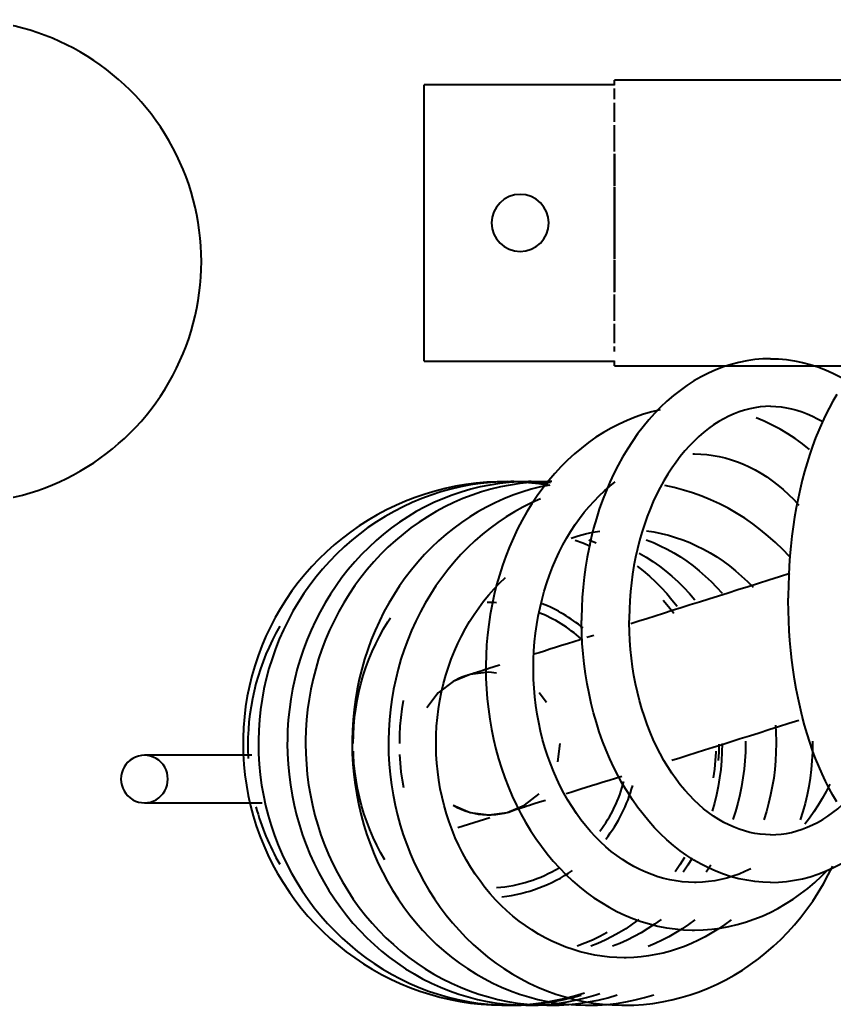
# Model space of a CAD drawing. Header units: inches. Extents: x 247 to 1312, y -3936 to 1080.
# Drawn here: x 511.486 to 514.855, y -3468.665 to -3464.589 of the extents above; entities that cross this region are included whole.
import ezdxf

# ---------------------------------------------------------------- set-up
doc = ezdxf.new("R2010")
doc.units = ezdxf.units.IN
doc.header["$MEASUREMENT"] = 0
doc.layers.add('A-GENM', color=13, linetype='Continuous', lineweight=40)
doc.layers.add('P-SANR-FIXT', color=6, linetype='Continuous', lineweight=40)

# ---------------------------------------------------------------- blocks, each defined once
blk = doc.blocks.new('Faucet - Grohe K7 - Semi Pro - Faucet - Grohe K7 - Semi Pro-830454-UNIT 8')
at = {"layer": 'A-GENM', "color": 250}
for p, q in [((-6.2992, 0.5709), (-7.0866, 0.5709)), ((-7.0866, -0.5709), (-7.0866, 0.5709)), ((-1.7011, 0.5906), (-6.2992, 0.5906)), ((-6.2992, 0.5704), (-6.2992, 0.5906)), ((-6.2992, 0.5114), (-6.2992, 0.5555)), ((-6.2992, 0.4176), (-6.2992, 0.4968)), ((-6.2992, 0.2953), (-6.2992, 0.405)), ((-6.2992, 0.1528), (-6.2992, 0.286)), ((-6.2992, 0.2854), (-6.2992, 0.1531)), ((-6.2992, -0.1479), (-6.2992, 0.1479)), ((-6.2992, 0.1478), (-6.2992, -0.1478)), ((-6.2992, -0.286), (-6.2992, -0.1528)), ((-6.2992, -0.1531), (-6.2992, -0.2854)), ((-6.2992, -0.405), (-6.2992, -0.2953)), ((-6.2992, -0.4968), (-6.2992, -0.4176)), ((-6.2992, -0.5319), (-6.2992, -0.5114)), ((-6.2992, -0.5906), (-6.2992, -0.5704)), ((-7.0866, -0.5709), (-6.2992, -0.5709)), ((-6.2992, -0.5906), (-5.2818, -0.5906)), ((-5.9752, -0.9553), (-5.9683, -0.9553)), ((-6.5579, -1.0697), (-6.5689, -1.0696)), ((-6.4057, -1.3105), (-6.3758, -1.3221)), ((-6.385, -1.7055), (-6.4133, -1.7144)), ((-6.5801, -1.9835), (-6.6107, -1.9435)), ((-6.5343, -2.2287), (-6.5243, -2.1523)), ((-5.7575, -2.1426), (-5.7575, -2.1523)), ((-5.4804, -2.1426), (-5.4803, -2.1523)), ((-7.7987, -2.2011), (-8.2437, -2.2011)), ((-8.2437, -2.398), (-7.756, -2.398)), ((-6.8144, -2.4599), (-6.947, -2.5018)), ((-5.9012, -2.6554), (-5.9202, -2.6843))]:
    blk.add_line(p, q, dxfattribs=at)
at = {"layer": 'A-GENM', "color": 250, "flags": 128}
for points in [[(-5.3793, -0.7097), (-5.3958, -0.7369), (-5.4116, -0.7653), (-5.4267, -0.7947), (-5.4411, -0.8251), (-5.4549, -0.8565), (-5.468, -0.8889), (-5.4804, -0.9223), (-5.4921, -0.9564), (-5.5032, -0.9915), (-5.5135, -1.0273), (-5.5231, -1.0638), (-5.532, -1.101), (-5.5402, -1.1389), (-5.5476, -1.1773), (-5.5543, -1.2163), (-5.5602, -1.2558), (-5.5654, -1.2956), (-5.5699, -1.3359), (-5.5736, -1.3764), (-5.5765, -1.4172), (-5.5786, -1.4582), (-5.58, -1.4993), (-5.5806, -1.5405), (-5.5806, -1.5517)], [(-5.6535, -0.5613), (-5.6865, -0.5622), (-5.7194, -0.5651), (-5.7521, -0.5698), (-5.7847, -0.5764), (-5.8169, -0.5848), (-5.8487, -0.5951), (-5.8801, -0.6071), (-5.9109, -0.6208), (-5.9412, -0.6363), (-5.9709, -0.6533), (-5.9999, -0.672), (-6.0282, -0.6922), (-6.0558, -0.7138), (-6.0826, -0.737), (-6.1086, -0.7615), (-6.1337, -0.7873), (-6.158, -0.8145), (-6.1815, -0.8429), (-6.204, -0.8725), (-6.2255, -0.9032), (-6.2461, -0.935), (-6.2658, -0.9678), (-6.2844, -1.0017), (-6.3021, -1.0364), (-6.3187, -1.0721), (-6.3342, -1.1085), (-6.3488, -1.1458), (-6.3622, -1.1838), (-6.3745, -1.2224), (-6.3857, -1.2616), (-6.3959, -1.3014), (-6.4048, -1.3417), (-6.4127, -1.3824), (-6.4194, -1.4235), (-6.425, -1.465), (-6.4294, -1.5066), (-6.4326, -1.5485), (-6.4347, -1.5905), (-6.4356, -1.6326), (-6.4356, -1.644)], [(-5.6535, -0.5613), (-5.6205, -0.5622), (-5.5875, -0.5651), (-5.5548, -0.5698), (-5.5223, -0.5764), (-5.4901, -0.5848), (-5.4582, -0.5951), (-5.4269, -0.6071), (-5.396, -0.6208), (-5.3657, -0.6363), (-5.336, -0.6533)], [(-6.1102, -0.773), (-6.1451, -0.7812), (-6.1797, -0.7912), (-6.2139, -0.8029), (-6.2475, -0.8163), (-6.2807, -0.8314), (-6.3132, -0.8481), (-6.3451, -0.8664), (-6.3763, -0.8863), (-6.4068, -0.9077), (-6.4364, -0.9306), (-6.4653, -0.9549), (-6.4932, -0.9806), (-6.5203, -1.0076), (-6.5464, -1.0359), (-6.5715, -1.0654), (-6.5956, -1.0961), (-6.6187, -1.1279), (-6.6407, -1.1608), (-6.6616, -1.1947), (-6.6814, -1.2296), (-6.7, -1.2654), (-6.7175, -1.302), (-6.7338, -1.3394), (-6.7489, -1.3776), (-6.7628, -1.4165), (-6.7755, -1.456), (-6.7869, -1.496), (-6.797, -1.5366), (-6.8058, -1.5776), (-6.8134, -1.619), (-6.8197, -1.6607), (-6.8246, -1.7027), (-6.8283, -1.7449), (-6.8306, -1.7872), (-6.8316, -1.8296), (-6.8317, -1.8411)], [(-5.6535, -0.7581), (-5.6751, -0.7587), (-5.6968, -0.7606), (-5.7185, -0.7638), (-5.7401, -0.7681), (-5.7617, -0.7738), (-5.7833, -0.7807), (-5.8048, -0.789), (-5.8262, -0.7985), (-5.8474, -0.8093), (-5.8685, -0.8215), (-5.8895, -0.8349), (-5.9102, -0.8497), (-5.9306, -0.8658), (-5.9507, -0.8831), (-5.9705, -0.9017), (-5.9898, -0.9216), (-6.0087, -0.9428), (-6.0271, -0.9651), (-6.045, -0.9886), (-6.0623, -1.0133), (-6.079, -1.039), (-6.0951, -1.0658), (-6.1104, -1.0937), (-6.1251, -1.1225), (-6.1389, -1.1523), (-6.152, -1.1829), (-6.1642, -1.2143), (-6.1756, -1.2465), (-6.1861, -1.2794), (-6.1957, -1.313), (-6.2044, -1.3471), (-6.2121, -1.3818), (-6.2189, -1.4169), (-6.2247, -1.4525), (-6.2295, -1.4884), (-6.2333, -1.5245), (-6.2361, -1.5609), (-6.2379, -1.5975), (-6.2387, -1.6341), (-6.2388, -1.644)], [(-5.6535, -0.7581), (-5.6318, -0.7587), (-5.6101, -0.7606), (-5.5885, -0.7638), (-5.5668, -0.7681), (-5.5452, -0.7738), (-5.5236, -0.7807), (-5.5022, -0.789), (-5.4808, -0.7985), (-5.4595, -0.8093), (-5.4384, -0.8215)], [(-5.4923, -0.937), (-5.5218, -0.9137), (-5.552, -0.8919), (-5.583, -0.8716), (-5.6147, -0.8529), (-5.6471, -0.8357), (-5.6801, -0.8202), (-5.7136, -0.8063)], [(-5.9683, -0.9553), (-5.9428, -0.9559), (-5.9173, -0.9579), (-5.8918, -0.9612), (-5.8665, -0.9658), (-5.8412, -0.9717), (-5.8161, -0.9789), (-5.7911, -0.9875), (-5.7663, -0.9973), (-5.7418, -1.0085), (-5.7175, -1.021), (-5.6935, -1.0348), (-5.6699, -1.0498), (-5.6466, -1.0662), (-5.6238, -1.0838), (-5.6015, -1.1026), (-5.5796, -1.1227), (-5.5583, -1.144), (-5.5376, -1.1664)], [(-6.5691, -1.0854), (-6.6119, -1.0788), (-6.6549, -1.0741), (-6.6981, -1.071), (-6.7414, -1.0697), (-6.7847, -1.0701), (-6.828, -1.0722), (-6.8711, -1.0761), (-6.9141, -1.0816), (-6.9567, -1.0889), (-6.9991, -1.0979), (-7.0411, -1.1086), (-7.0826, -1.1209), (-7.1235, -1.1349), (-7.1639, -1.1506), (-7.2037, -1.1678), (-7.2427, -1.1866), (-7.2809, -1.207), (-7.3183, -1.2288), (-7.3548, -1.2522), (-7.3903, -1.2769), (-7.4248, -1.3031), (-7.4582, -1.3307), (-7.4905, -1.3595), (-7.5216, -1.3896), (-7.5515, -1.421), (-7.5801, -1.4535), (-7.6074, -1.4871), (-7.6333, -1.5218), (-7.6578, -1.5575), (-7.6808, -1.5942), (-7.7024, -1.6317), (-7.7225, -1.6701), (-7.741, -1.7092), (-7.7579, -1.7491), (-7.7732, -1.7896), (-7.7869, -1.8307), (-7.799, -1.8723), (-7.8093, -1.9143), (-7.818, -1.9568), (-7.825, -1.9995), (-7.8302, -2.0425), (-7.8337, -2.0856), (-7.8355, -2.1289), (-7.8358, -2.1523)], [(-6.5691, -1.0854), (-6.6119, -1.0788), (-6.6549, -1.0741), (-6.6981, -1.071), (-6.7414, -1.0697), (-6.7847, -1.0701), (-6.828, -1.0722), (-6.8711, -1.0761), (-6.9141, -1.0816), (-6.9567, -1.0889), (-6.9991, -1.0979), (-7.0411, -1.1086), (-7.0826, -1.1209), (-7.1235, -1.1349), (-7.1639, -1.1506), (-7.2037, -1.1678), (-7.2427, -1.1866), (-7.2809, -1.207), (-7.3183, -1.2288), (-7.3548, -1.2522), (-7.3903, -1.2769), (-7.4248, -1.3031), (-7.4582, -1.3307), (-7.4905, -1.3595), (-7.5216, -1.3896), (-7.5515, -1.421), (-7.5801, -1.4535), (-7.6074, -1.4871), (-7.6333, -1.5218), (-7.6578, -1.5575), (-7.6808, -1.5942), (-7.7024, -1.6317), (-7.7225, -1.6701), (-7.741, -1.7092), (-7.7579, -1.7491), (-7.7732, -1.7896), (-7.7869, -1.8307), (-7.799, -1.8723), (-7.8093, -1.9143), (-7.818, -1.9568), (-7.825, -1.9995), (-7.8302, -2.0425), (-7.8337, -2.0856), (-7.8355, -2.1289), (-7.8358, -2.1523)], [(-6.5691, -1.0854), (-6.6119, -1.0788), (-6.6549, -1.0741), (-6.6981, -1.071), (-6.7414, -1.0697), (-6.7847, -1.0701), (-6.828, -1.0722), (-6.8711, -1.0761), (-6.9141, -1.0816), (-6.9567, -1.0889), (-6.9991, -1.0979), (-7.0411, -1.1086), (-7.0826, -1.1209), (-7.1235, -1.1349), (-7.1639, -1.1506), (-7.2037, -1.1678), (-7.2427, -1.1866), (-7.2809, -1.207), (-7.3183, -1.2288), (-7.3548, -1.2522), (-7.3903, -1.2769), (-7.4248, -1.3031), (-7.4582, -1.3307), (-7.4905, -1.3595), (-7.5216, -1.3896), (-7.5515, -1.421), (-7.5801, -1.4535), (-7.6074, -1.4871), (-7.6333, -1.5218), (-7.6578, -1.5575), (-7.6808, -1.5942), (-7.7024, -1.6317), (-7.7225, -1.6701), (-7.741, -1.7092), (-7.7579, -1.7491), (-7.7732, -1.7896), (-7.7869, -1.8307), (-7.799, -1.8723), (-7.8093, -1.9143), (-7.818, -1.9568), (-7.825, -1.9995), (-7.8302, -2.0425), (-7.8337, -2.0856), (-7.8355, -2.1289), (-7.8358, -2.1523)], [(-6.5691, -1.0854), (-6.6119, -1.0788), (-6.6549, -1.0741), (-6.6981, -1.071), (-6.7414, -1.0697), (-6.7847, -1.0701), (-6.828, -1.0722), (-6.8711, -1.0761), (-6.9141, -1.0816), (-6.9567, -1.0889), (-6.9991, -1.0979), (-7.0411, -1.1086), (-7.0826, -1.1209), (-7.1235, -1.1349), (-7.1639, -1.1506), (-7.2037, -1.1678), (-7.2427, -1.1866), (-7.2809, -1.207), (-7.3183, -1.2288), (-7.3548, -1.2522), (-7.3903, -1.2769), (-7.4248, -1.3031), (-7.4582, -1.3307), (-7.4905, -1.3595), (-7.5216, -1.3896), (-7.5515, -1.421), (-7.5801, -1.4535), (-7.6074, -1.4871), (-7.6333, -1.5218), (-7.6578, -1.5575), (-7.6808, -1.5942), (-7.7024, -1.6317), (-7.7225, -1.6701), (-7.741, -1.7092), (-7.7579, -1.7491), (-7.7732, -1.7896), (-7.7869, -1.8307), (-7.799, -1.8723), (-7.8093, -1.9143), (-7.818, -1.9568), (-7.825, -1.9995), (-7.8302, -2.0425), (-7.8337, -2.0856), (-7.8355, -2.1289), (-7.8358, -2.1523)], [(-6.5691, -1.0854), (-6.6119, -1.0788), (-6.6549, -1.0741), (-6.6981, -1.071), (-6.7414, -1.0697), (-6.7847, -1.0701), (-6.828, -1.0722), (-6.8711, -1.0761), (-6.9141, -1.0816), (-6.9567, -1.0889), (-6.9991, -1.0979), (-7.0411, -1.1086), (-7.0826, -1.1209), (-7.1235, -1.1349), (-7.1639, -1.1506), (-7.2037, -1.1678), (-7.2427, -1.1866), (-7.2809, -1.207), (-7.3183, -1.2288), (-7.3548, -1.2522), (-7.3903, -1.2769), (-7.4248, -1.3031), (-7.4582, -1.3307), (-7.4905, -1.3595), (-7.5216, -1.3896), (-7.5515, -1.421), (-7.5801, -1.4535), (-7.6074, -1.4871), (-7.6333, -1.5218), (-7.6578, -1.5575), (-7.6808, -1.5942), (-7.7024, -1.6317), (-7.7225, -1.6701), (-7.741, -1.7092), (-7.7579, -1.7491), (-7.7732, -1.7896), (-7.7869, -1.8307), (-7.799, -1.8723), (-7.8093, -1.9143), (-7.818, -1.9568), (-7.825, -1.9995), (-7.8302, -2.0425), (-7.8337, -2.0856), (-7.8355, -2.1289), (-7.8358, -2.1523)], [(-6.5691, -1.0854), (-6.6119, -1.0788), (-6.6549, -1.0741), (-6.6981, -1.071), (-6.7414, -1.0697), (-6.7847, -1.0701), (-6.828, -1.0722), (-6.8711, -1.0761), (-6.9141, -1.0816), (-6.9567, -1.0889), (-6.9991, -1.0979), (-7.0411, -1.1086), (-7.0826, -1.1209), (-7.1235, -1.1349), (-7.1639, -1.1506), (-7.2037, -1.1678), (-7.2427, -1.1866), (-7.2809, -1.207), (-7.3183, -1.2288), (-7.3548, -1.2522), (-7.3903, -1.2769), (-7.4248, -1.3031), (-7.4582, -1.3307), (-7.4905, -1.3595), (-7.5216, -1.3896), (-7.5515, -1.421), (-7.5801, -1.4535), (-7.6074, -1.4871), (-7.6333, -1.5218), (-7.6578, -1.5575), (-7.6808, -1.5942), (-7.7024, -1.6317), (-7.7225, -1.6701), (-7.741, -1.7092), (-7.7579, -1.7491), (-7.7732, -1.7896), (-7.7869, -1.8307), (-7.799, -1.8723), (-7.8093, -1.9143), (-7.818, -1.9568), (-7.825, -1.9995), (-7.8302, -2.0425), (-7.8337, -2.0856), (-7.8355, -2.1289), (-7.8358, -2.1523)], [(-6.7276, -1.0696), (-6.7695, -1.0705), (-6.8114, -1.0731), (-6.8531, -1.0774), (-6.8946, -1.0835), (-6.9358, -1.0913), (-6.9767, -1.1009), (-7.0172, -1.1121), (-7.0573, -1.1249), (-7.0967, -1.1395), (-7.1356, -1.1556), (-7.1738, -1.1734), (-7.2113, -1.1927), (-7.248, -1.2136), (-7.2839, -1.2359), (-7.3189, -1.2598), (-7.3529, -1.285), (-7.3858, -1.3116), (-7.4178, -1.3396), (-7.4486, -1.3689), (-7.4782, -1.3994), (-7.5067, -1.4311), (-7.5338, -1.4639), (-7.5597, -1.4979), (-7.5843, -1.5328), (-7.6075, -1.5688), (-7.6292, -1.6057), (-7.6496, -1.6434), (-7.6684, -1.6819), (-7.6858, -1.7212), (-7.7016, -1.7612), (-7.7159, -1.8017), (-7.7286, -1.8429), (-7.7397, -1.8845), (-7.7492, -1.9265), (-7.757, -1.9689), (-7.7633, -2.0116), (-7.7678, -2.0545), (-7.7708, -2.0975), (-7.7721, -2.1406), (-7.7721, -2.1523)], [(-6.655, -1.0696), (-6.6953, -1.0705), (-6.7355, -1.0731), (-6.7755, -1.0775), (-6.8154, -1.0837), (-6.855, -1.0916), (-6.8942, -1.1012), (-6.933, -1.1125), (-6.9714, -1.1255), (-7.0093, -1.1401), (-7.0465, -1.1564), (-7.0831, -1.1743), (-7.119, -1.1937), (-7.1541, -1.2147), (-7.1883, -1.2372), (-7.2217, -1.2612), (-7.2542, -1.2865), (-7.2856, -1.3133), (-7.3161, -1.3413), (-7.3454, -1.3707), (-7.3736, -1.4012), (-7.4007, -1.433), (-7.4266, -1.4658), (-7.4512, -1.4998), (-7.4745, -1.5348), (-7.4965, -1.5707), (-7.5172, -1.6075), (-7.5365, -1.6452), (-7.5544, -1.6837), (-7.5708, -1.7228), (-7.5858, -1.7627), (-7.5993, -1.8031), (-7.6114, -1.8441), (-7.6219, -1.8856), (-7.6309, -1.9275), (-7.6383, -1.9697), (-7.6442, -2.0122), (-7.6485, -2.0549), (-7.6513, -2.0977), (-7.6525, -2.1407), (-7.6526, -2.1523)], [(-6.5689, -1.0696), (-6.6095, -1.0705), (-6.6501, -1.0731), (-6.6905, -1.0775), (-6.7307, -1.0836), (-6.7707, -1.0915), (-6.8103, -1.1011), (-6.8495, -1.1124), (-6.8883, -1.1253), (-6.9265, -1.14), (-6.9641, -1.1562), (-7.001, -1.1741), (-7.0373, -1.1935), (-7.0727, -1.2145), (-7.1074, -1.2369), (-7.1411, -1.2608), (-7.1739, -1.2862), (-7.2057, -1.3129), (-7.2365, -1.3409), (-7.2662, -1.3702), (-7.2947, -1.4008), (-7.3221, -1.4325), (-7.3483, -1.4654), (-7.3732, -1.4993), (-7.3968, -1.5343), (-7.419, -1.5703), (-7.44, -1.6071), (-7.4595, -1.6448), (-7.4776, -1.6833), (-7.4942, -1.7225), (-7.5094, -1.7623), (-7.5231, -1.8028), (-7.5353, -1.8438), (-7.5459, -1.8853), (-7.5551, -1.9272), (-7.5626, -1.9695), (-7.5686, -2.012), (-7.573, -2.0548), (-7.5758, -2.0977), (-7.577, -2.1407), (-7.5771, -2.1523)], [(-6.5666, -1.0837), (-6.6054, -1.0917), (-6.6439, -1.1013), (-6.682, -1.1127), (-6.7195, -1.1257), (-6.7566, -1.1405), (-6.7931, -1.1568), (-6.8289, -1.1748), (-6.864, -1.1943), (-6.8983, -1.2153), (-6.9318, -1.2379), (-6.9645, -1.2619), (-6.9962, -1.2873), (-7.027, -1.3141), (-7.0567, -1.3422), (-7.0853, -1.3715), (-7.1129, -1.4021), (-7.1393, -1.4339), (-7.1645, -1.4668), (-7.1885, -1.5007), (-7.2113, -1.5357), (-7.2328, -1.5716), (-7.2529, -1.6084), (-7.2717, -1.6461), (-7.2891, -1.6845), (-7.3051, -1.7236), (-7.3197, -1.7634), (-7.3329, -1.8038), (-7.3446, -1.8447), (-7.3549, -1.8861), (-7.3636, -1.9279), (-7.3709, -1.97), (-7.3766, -2.0125), (-7.3808, -2.0551), (-7.3835, -2.0979), (-7.3847, -2.1407), (-7.3848, -2.1523)], [(-6.574, -1.0816), (-6.5908, -1.0789), (-6.6325, -1.0741), (-6.6743, -1.071), (-6.7162, -1.0697), (-6.7276, -1.0696)], [(-6.5637, -1.0741), (-6.6039, -1.071), (-6.6441, -1.0697), (-6.655, -1.0696)], [(-6.6348, -1.8411), (-6.6342, -1.8048), (-6.6325, -1.7686), (-6.6297, -1.7325), (-6.6258, -1.6965), (-6.6208, -1.6609), (-6.6146, -1.6255), (-6.6074, -1.5906), (-6.5991, -1.556), (-6.5897, -1.522), (-6.5793, -1.4885), (-6.5679, -1.4557), (-6.5555, -1.4235), (-6.5422, -1.3921), (-6.5279, -1.3614), (-6.5127, -1.3316), (-6.4967, -1.3026), (-6.4798, -1.2746), (-6.4621, -1.2475), (-6.4436, -1.2215), (-6.4244, -1.1965), (-6.4045, -1.1727), (-6.384, -1.1499), (-6.3628, -1.1283), (-6.3411, -1.1079), (-6.3189, -1.0888), (-6.2962, -1.0708)], [(-5.5754, -1.3797), (-5.6037, -1.35), (-5.6332, -1.3215), (-5.6637, -1.2944), (-5.6951, -1.2686), (-5.7275, -1.2442), (-5.7608, -1.2213), (-5.7949, -1.1998), (-5.8298, -1.1799), (-5.8654, -1.1615), (-5.9017, -1.1447), (-5.9387, -1.1295), (-5.9761, -1.116), (-6.014, -1.1042), (-6.0524, -1.0941), (-6.0911, -1.0857)], [(-6.6061, -1.1405), (-6.6426, -1.1568), (-6.6784, -1.1748), (-6.7135, -1.1943), (-6.7478, -1.2153), (-6.7814, -1.2379), (-6.814, -1.2619), (-6.8457, -1.2873), (-6.8765, -1.3141), (-6.9062, -1.3422), (-6.9349, -1.3715), (-6.9624, -1.4021), (-6.9888, -1.4339), (-7.0141, -1.4668), (-7.0381, -1.5007), (-7.0608, -1.5357), (-7.0823, -1.5716), (-7.1024, -1.6084), (-7.1212, -1.6461), (-7.1386, -1.6845), (-7.1547, -1.7236), (-7.1693, -1.7634), (-7.1824, -1.8038), (-7.1941, -1.8447), (-7.2044, -1.8861), (-7.2131, -1.9279), (-7.2204, -1.97), (-7.2261, -2.0125), (-7.2304, -2.0551), (-7.2331, -2.0979), (-7.2342, -2.1407), (-7.2343, -2.1523)], [(-6.479, -1.3027), (-6.4493, -1.2934), (-6.4194, -1.2855), (-6.3892, -1.279), (-6.3604, -1.2741)], [(-6.1671, -1.2726), (-6.1367, -1.2774), (-6.1065, -1.2836), (-6.0765, -1.2911), (-6.0468, -1.3), (-6.0173, -1.3102), (-5.9883, -1.3218), (-5.9596, -1.3346), (-5.9313, -1.3488), (-5.9036, -1.3642), (-5.8763, -1.3809), (-5.8497, -1.3989), (-5.8237, -1.418), (-5.7983, -1.4383), (-5.7736, -1.4598), (-5.7497, -1.4825), (-5.7265, -1.5062)], [(-6.462, -1.311), (-6.4302, -1.3228), (-6.3988, -1.3358)], [(-6.1678, -1.3102), (-6.1387, -1.3218), (-6.1101, -1.3346), (-6.0818, -1.3488), (-6.0541, -1.3642), (-6.0268, -1.3809), (-6.0002, -1.3989), (-5.9741, -1.418), (-5.9488, -1.4383), (-5.9241, -1.4598), (-5.9002, -1.4825), (-5.877, -1.5062), (-5.8547, -1.531)], [(-6.197, -1.365), (-6.1686, -1.3818), (-6.1408, -1.3998), (-6.1137, -1.4191), (-6.0873, -1.4395), (-6.0616, -1.461), (-6.0367, -1.4837), (-6.0126, -1.5075), (-5.9895, -1.5323), (-5.9672, -1.5581)], [(-6.2063, -1.4187), (-6.1802, -1.4391), (-6.1549, -1.4607), (-6.1303, -1.4833), (-6.1065, -1.5071), (-6.0836, -1.5319), (-6.0616, -1.5577), (-6.0405, -1.5845)], [(-7.0374, -2.1523), (-7.0368, -2.1164), (-7.0349, -2.0806), (-7.0317, -2.045), (-7.0272, -2.0095), (-7.0215, -1.9742), (-7.0146, -1.9393), (-7.0064, -1.9047), (-6.9969, -1.8705), (-6.9863, -1.8368), (-6.9745, -1.8037), (-6.9616, -1.7711), (-6.9475, -1.7392), (-6.9323, -1.708), (-6.916, -1.6775), (-6.8986, -1.6478), (-6.8803, -1.6189), (-6.8609, -1.5909), (-6.8406, -1.5639), (-6.8194, -1.5378), (-6.7974, -1.5128), (-6.7744, -1.4888), (-6.7507, -1.4658)], [(-5.5739, -1.4495), (-5.6175, -1.4633), (-5.6613, -1.4771), (-5.7044, -1.4907), (-5.7469, -1.5041), (-5.7886, -1.5173), (-5.8296, -1.5302), (-5.8699, -1.5429), (-5.9095, -1.5554), (-5.9483, -1.5677), (-5.9864, -1.5797), (-6.0238, -1.5915), (-6.0604, -1.6031), (-6.0962, -1.6144), (-6.1313, -1.6255), (-6.1657, -1.6363), (-6.1993, -1.6469), (-6.2322, -1.6573)], [(-6.0976, -1.5596), (-6.0754, -1.5864), (-6.0543, -1.6141)], [(-5.3793, -2.3936), (-5.3958, -2.3664), (-5.4116, -2.3381), (-5.4267, -2.3087), (-5.4411, -2.2782), (-5.4549, -2.2468), (-5.468, -2.2144), (-5.4804, -2.1811), (-5.4921, -2.1469), (-5.5032, -2.1119), (-5.5135, -2.0761), (-5.5231, -2.0395), (-5.532, -2.0023), (-5.5402, -1.9644), (-5.5476, -1.926), (-5.5543, -1.887), (-5.5602, -1.8476), (-5.5654, -1.8077), (-5.5699, -1.7674), (-5.5736, -1.7269), (-5.5765, -1.6861), (-5.5786, -1.6451), (-5.58, -1.604), (-5.5806, -1.5628), (-5.5806, -1.5517)], [(-7.3802, -2.1523), (-7.3795, -2.1166), (-7.3776, -2.0809), (-7.3743, -2.0454), (-7.3697, -2.01), (-7.3638, -1.9749), (-7.3566, -1.94), (-7.3481, -1.9056), (-7.3383, -1.8715), (-7.3274, -1.8379), (-7.3151, -1.8048), (-7.3017, -1.7723), (-7.2871, -1.7405), (-7.2714, -1.7093), (-7.2545, -1.6788), (-7.2365, -1.6491), (-7.2254, -1.6322)], [(-5.6535, -2.7266), (-5.6865, -2.7257), (-5.7194, -2.7228), (-5.7521, -2.7181), (-5.7847, -2.7115), (-5.8169, -2.7031), (-5.8487, -2.6928), (-5.8801, -2.6808), (-5.9109, -2.6671), (-5.9412, -2.6516), (-5.9709, -2.6346), (-5.9999, -2.6159), (-6.0282, -2.5957), (-6.0558, -2.5741), (-6.0826, -2.5509), (-6.1086, -2.5264), (-6.1337, -2.5006), (-6.158, -2.4734), (-6.1815, -2.445), (-6.204, -2.4155), (-6.2255, -2.3847), (-6.2461, -2.3529), (-6.2658, -2.3201), (-6.2844, -2.2863), (-6.3021, -2.2515), (-6.3187, -2.2158), (-6.3342, -2.1794), (-6.3488, -2.1421), (-6.3622, -2.1041), (-6.3745, -2.0655), (-6.3857, -2.0263), (-6.3959, -1.9865), (-6.4048, -1.9462), (-6.4127, -1.9055), (-6.4194, -1.8644), (-6.425, -1.823), (-6.4294, -1.7813), (-6.4326, -1.7394), (-6.4347, -1.6974), (-6.4356, -1.6553), (-6.4356, -1.644)], [(-5.6535, -2.5298), (-5.6751, -2.5292), (-5.6968, -2.5273), (-5.7185, -2.5242), (-5.7401, -2.5198), (-5.7617, -2.5141), (-5.7833, -2.5072), (-5.8048, -2.4989), (-5.8262, -2.4894), (-5.8474, -2.4786), (-5.8685, -2.4664), (-5.8895, -2.453), (-5.9102, -2.4382), (-5.9306, -2.4222), (-5.9507, -2.4048), (-5.9705, -2.3862), (-5.9898, -2.3663), (-6.0087, -2.3451), (-6.0271, -2.3228), (-6.045, -2.2993), (-6.0623, -2.2746), (-6.079, -2.2489), (-6.0951, -2.2221), (-6.1104, -2.1942), (-6.1251, -2.1654), (-6.1389, -2.1357), (-6.152, -2.105), (-6.1642, -2.0736), (-6.1756, -2.0414), (-6.1861, -2.0085), (-6.1957, -1.9749), (-6.2044, -1.9408), (-6.2121, -1.9061), (-6.2189, -1.871), (-6.2247, -1.8354), (-6.2295, -1.7995), (-6.2333, -1.7634), (-6.2361, -1.727), (-6.2379, -1.6905), (-6.2387, -1.6538), (-6.2388, -1.644)], [(-6.4408, -1.7231), (-6.4675, -1.7316), (-6.4935, -1.7397), (-6.5186, -1.7477), (-6.543, -1.7554), (-6.5667, -1.7628), (-6.5895, -1.77), (-6.6115, -1.777), (-6.6328, -1.7837)], [(-6.7743, -1.8284), (-6.7884, -1.8328), (-6.8018, -1.837), (-6.8143, -1.841), (-6.8261, -1.8447), (-6.8371, -1.8482), (-6.8473, -1.8514), (-6.8567, -1.8544), (-6.8654, -1.8571), (-6.8732, -1.8596), (-6.8803, -1.8618), (-6.8866, -1.8638), (-6.8921, -1.8656), (-6.8968, -1.867), (-6.9007, -1.8683), (-6.9039, -1.8693), (-6.9062, -1.87), (-6.9077, -1.8705), (-6.9085, -1.8707), (-6.9085, -1.8707)], [(-6.7876, -1.8612), (-6.8195, -1.857), (-6.896, -1.8671), (-6.9672, -1.8966), (-7.0283, -1.9435), (-7.0752, -2.0047)], [(-6.8317, -1.8411), (-6.831, -1.8835), (-6.829, -1.9259), (-6.8257, -1.9681), (-6.8211, -2.0102), (-6.8152, -2.052), (-6.808, -2.0934), (-6.7995, -2.1346), (-6.7897, -2.1753), (-6.7787, -2.2155), (-6.7664, -2.2551), (-6.7528, -2.2941), (-6.738, -2.3325), (-6.722, -2.3702), (-6.7049, -2.407), (-6.6865, -2.4431), (-6.667, -2.4782), (-6.6464, -2.5124), (-6.6247, -2.5455), (-6.6019, -2.5776), (-6.5781, -2.6086), (-6.5532, -2.6385), (-6.5274, -2.6671), (-6.5006, -2.6945), (-6.4729, -2.7205), (-6.4443, -2.7452), (-6.4149, -2.7685), (-6.3846, -2.7903), (-6.3536, -2.8106), (-6.3219, -2.8293), (-6.2895, -2.8465), (-6.2565, -2.862), (-6.223, -2.8759), (-6.189, -2.888), (-6.1545, -2.8985), (-6.1197, -2.9071), (-6.0845, -2.914), (-6.0491, -2.9191), (-6.0136, -2.9223), (-5.9779, -2.9237), (-5.9683, -2.9238)], [(-5.9683, -2.7269), (-5.9938, -2.7263), (-6.0193, -2.7243), (-6.0448, -2.721), (-6.0702, -2.7164), (-6.0954, -2.7105), (-6.1206, -2.7033), (-6.1456, -2.6947), (-6.1703, -2.6848), (-6.1949, -2.6737), (-6.2192, -2.6612), (-6.2431, -2.6474), (-6.2668, -2.6324), (-6.29, -2.616), (-6.3128, -2.5984), (-6.3352, -2.5796), (-6.357, -2.5595), (-6.3783, -2.5382), (-6.399, -2.5158), (-6.4191, -2.4922), (-6.4385, -2.4675), (-6.4571, -2.4418), (-6.4751, -2.415), (-6.4922, -2.3873), (-6.5085, -2.3585), (-6.5239, -2.3289), (-6.5384, -2.2985), (-6.552, -2.2673), (-6.5647, -2.2353), (-6.5764, -2.2026), (-6.587, -2.1693), (-6.5967, -2.1354), (-6.6052, -2.101), (-6.6128, -2.0661), (-6.6192, -2.0309), (-6.6245, -1.9953), (-6.6288, -1.9595), (-6.6319, -1.9234), (-6.6339, -1.8872), (-6.6348, -1.8509), (-6.6348, -1.8411)], [(-7.1879, -2.1523), (-7.1873, -2.1164), (-7.1854, -2.0806), (-7.1822, -2.045), (-7.1777, -2.0095), (-7.172, -1.9742)], [(-5.5368, -2.0571), (-5.579, -2.0704), (-5.6206, -2.0835), (-5.6615, -2.0964), (-5.7016, -2.1091), (-5.741, -2.1215), (-5.7796, -2.1337), (-5.8175, -2.1457), (-5.8547, -2.1574), (-5.8911, -2.1689), (-5.9268, -2.1802), (-5.9617, -2.1912), (-5.9959, -2.202), (-6.0293, -2.2125), (-6.062, -2.2228)], [(-5.6337, -2.0772), (-5.6319, -2.1068), (-5.6309, -2.1426), (-5.6308, -2.1523)], [(-7.8358, -2.1523), (-7.8349, -2.1956), (-7.8323, -2.2388), (-7.828, -2.2819), (-7.822, -2.3248), (-7.8142, -2.3674), (-7.8048, -2.4096), (-7.7936, -2.4515), (-7.7808, -2.4929), (-7.7664, -2.5337), (-7.7503, -2.5739), (-7.7327, -2.6134), (-7.7134, -2.6522), (-7.6927, -2.6902), (-7.6704, -2.7274), (-7.6467, -2.7636), (-7.6215, -2.7988), (-7.595, -2.8331), (-7.5671, -2.8662), (-7.5379, -2.8982), (-7.5074, -2.9289), (-7.4758, -2.9585), (-7.4429, -2.9867), (-7.409, -3.0137), (-7.374, -3.0392), (-7.3381, -3.0633), (-7.3012, -3.086), (-7.2634, -3.1072), (-7.2248, -3.1268), (-7.1855, -3.1449), (-7.1454, -3.1614), (-7.1048, -3.1763), (-7.0635, -3.1895), (-7.0218, -3.2011), (-6.9796, -3.211), (-6.9371, -3.2192), (-6.8943, -3.2257), (-6.8513, -3.2305), (-6.8081, -3.2336), (-6.7648, -3.2349), (-6.7215, -3.2345), (-6.6782, -3.2324), (-6.6351, -3.2285), (-6.5922, -3.2229), (-6.5495, -3.2156), (-6.5071, -3.2066), (-6.4652, -3.196), (-6.4237, -3.1836)], [(-7.8358, -2.1523), (-7.8349, -2.1956), (-7.8323, -2.2388), (-7.828, -2.2819), (-7.822, -2.3248), (-7.8142, -2.3674), (-7.8048, -2.4096), (-7.7936, -2.4515), (-7.7808, -2.4929), (-7.7664, -2.5337), (-7.7503, -2.5739), (-7.7327, -2.6134), (-7.7134, -2.6522), (-7.6927, -2.6902), (-7.6704, -2.7274), (-7.6467, -2.7636), (-7.6421, -2.7701)], [(-7.8358, -2.1523), (-7.8349, -2.1956), (-7.8323, -2.2388), (-7.828, -2.2819), (-7.822, -2.3248), (-7.8142, -2.3674), (-7.8048, -2.4096), (-7.7936, -2.4515), (-7.7808, -2.4929), (-7.7664, -2.5337), (-7.7503, -2.5739), (-7.7327, -2.6134), (-7.7134, -2.6522), (-7.6927, -2.6902), (-7.6704, -2.7274), (-7.6467, -2.7636), (-7.6421, -2.7701)], [(-7.8358, -2.1523), (-7.8349, -2.1956), (-7.8323, -2.2388), (-7.828, -2.2819), (-7.822, -2.3248), (-7.8142, -2.3674), (-7.8048, -2.4096), (-7.7936, -2.4515), (-7.7808, -2.4929), (-7.7664, -2.5337), (-7.7503, -2.5739), (-7.7327, -2.6134), (-7.7134, -2.6522), (-7.6927, -2.6902), (-7.6704, -2.7274), (-7.6467, -2.7636), (-7.6421, -2.7701)], [(-7.8358, -2.1523), (-7.8349, -2.1956), (-7.8323, -2.2388), (-7.828, -2.2819), (-7.822, -2.3248), (-7.8142, -2.3674), (-7.8048, -2.4096), (-7.7936, -2.4515), (-7.7808, -2.4929), (-7.7664, -2.5337), (-7.7503, -2.5739), (-7.7327, -2.6134), (-7.7134, -2.6522), (-7.6927, -2.6902), (-7.6704, -2.7274), (-7.6467, -2.7636), (-7.6421, -2.7701)], [(-7.8358, -2.1523), (-7.8349, -2.1956), (-7.8323, -2.2388), (-7.828, -2.2819), (-7.822, -2.3248), (-7.8142, -2.3674), (-7.8048, -2.4096), (-7.7936, -2.4515), (-7.7808, -2.4929), (-7.7664, -2.5337), (-7.7503, -2.5739), (-7.7327, -2.6134), (-7.7134, -2.6522), (-7.6927, -2.6902), (-7.6704, -2.7274), (-7.6467, -2.7636), (-7.6421, -2.7701)], [(-7.7721, -2.1523), (-7.7713, -2.1954), (-7.7688, -2.2385), (-7.7647, -2.2814), (-7.7589, -2.3242), (-7.7514, -2.3666), (-7.7424, -2.4088), (-7.7317, -2.4505), (-7.7194, -2.4918), (-7.7056, -2.5325), (-7.6902, -2.5726), (-7.6732, -2.6121), (-7.6548, -2.6508), (-7.6349, -2.6888), (-7.6135, -2.7259), (-7.5907, -2.7621), (-7.5665, -2.7974), (-7.541, -2.8316), (-7.5141, -2.8647), (-7.486, -2.8967), (-7.4567, -2.9276), (-7.4262, -2.9572), (-7.3946, -2.9855), (-7.3619, -3.0125), (-7.3281, -3.0381), (-7.2934, -3.0623), (-7.2578, -3.0851), (-7.2213, -3.1064), (-7.184, -3.1261), (-7.146, -3.1443), (-7.1073, -3.1609), (-7.068, -3.1759), (-7.0281, -3.1892), (-6.9877, -3.2008), (-6.9469, -3.2108), (-6.9058, -3.2191), (-6.8643, -3.2256), (-6.8226, -3.2305), (-6.7808, -3.2335), (-6.7389, -3.2349), (-6.7276, -3.235)], [(-7.6526, -2.1523), (-7.6518, -2.1952), (-7.6495, -2.2381), (-7.6455, -2.2809), (-7.6401, -2.3234), (-7.633, -2.3657), (-7.6244, -2.4077), (-7.6143, -2.4493), (-7.6027, -2.4904), (-7.5896, -2.531), (-7.575, -2.571), (-7.5589, -2.6104), (-7.5414, -2.6491), (-7.5225, -2.687), (-7.5022, -2.724), (-7.4806, -2.7602), (-7.4576, -2.7954), (-7.4333, -2.8297), (-7.4078, -2.8628), (-7.3811, -2.8949), (-7.3532, -2.9258), (-7.3241, -2.9555), (-7.2939, -2.9839), (-7.2628, -3.011), (-7.2306, -3.0367), (-7.1974, -3.061), (-7.1634, -3.0839), (-7.1285, -3.1053), (-7.0928, -3.1252), (-7.0564, -3.1435), (-7.0194, -3.1602), (-6.9817, -3.1753), (-6.9435, -3.1887), (-6.9047, -3.2005), (-6.8656, -3.2106), (-6.8261, -3.2189), (-6.7863, -3.2255), (-6.7463, -3.2304), (-6.7061, -3.2335), (-6.6659, -3.2349), (-6.655, -3.235)], [(-7.5771, -2.1523), (-7.5763, -2.1953), (-7.5739, -2.2382), (-7.5699, -2.281), (-7.5644, -2.3236), (-7.5572, -2.3659), (-7.5486, -2.408), (-7.5383, -2.4496), (-7.5266, -2.4907), (-7.5133, -2.5313), (-7.4985, -2.5714), (-7.4822, -2.6108), (-7.4645, -2.6495), (-7.4454, -2.6874), (-7.4248, -2.7245), (-7.4029, -2.7606), (-7.3797, -2.7959), (-7.3551, -2.8301), (-7.3293, -2.8633), (-7.3022, -2.8953), (-7.274, -2.9262), (-7.2446, -2.9559), (-7.2141, -2.9842), (-7.1826, -3.0113), (-7.1501, -3.037), (-7.1166, -3.0613), (-7.0822, -3.0842), (-7.0469, -3.1056), (-7.0109, -3.1254), (-6.9741, -3.1437), (-6.9367, -3.1604), (-6.8986, -3.1754), (-6.86, -3.1888), (-6.8209, -3.2006), (-6.7814, -3.2106), (-6.7415, -3.219), (-6.7014, -3.2256), (-6.661, -3.2304), (-6.6205, -3.2335), (-6.5798, -3.2349), (-6.5689, -3.235)], [(-7.3848, -2.1523), (-7.384, -2.1951), (-7.3817, -2.2379), (-7.3779, -2.2806), (-7.3726, -2.3231), (-7.3657, -2.3653), (-7.3574, -2.4072), (-7.3475, -2.4487), (-7.3362, -2.4898), (-7.3234, -2.5303), (-7.3092, -2.5703), (-7.2936, -2.6096), (-7.2765, -2.6482), (-7.2581, -2.6861), (-7.2383, -2.7231), (-7.2172, -2.7593), (-7.1948, -2.7945), (-7.1711, -2.8287), (-7.1462, -2.8619), (-7.1201, -2.894), (-7.0929, -2.9249), (-7.0645, -2.9546), (-7.0351, -2.983), (-7.0046, -3.0102), (-6.9731, -3.036), (-6.9407, -3.0603), (-6.9075, -3.0833), (-6.8733, -3.1048), (-6.8384, -3.1247), (-6.8028, -3.1431), (-6.7665, -3.1599), (-6.7296, -3.175), (-6.6922, -3.1885), (-6.6542, -3.2003), (-6.6158, -3.2104), (-6.5771, -3.2188), (-6.5381, -3.2255), (-6.4989, -3.2304), (-6.4595, -3.2335), (-6.42, -3.2349), (-6.4094, -3.235)], [(-7.2343, -2.1523), (-7.2335, -2.1951), (-7.2312, -2.2379), (-7.2274, -2.2806), (-7.2221, -2.3231), (-7.2152, -2.3653), (-7.2069, -2.4072), (-7.1971, -2.4487), (-7.1857, -2.4898), (-7.173, -2.5303), (-7.1587, -2.5703), (-7.1431, -2.6096), (-7.126, -2.6482), (-7.1076, -2.6861), (-7.0878, -2.7231), (-7.0667, -2.7593), (-7.0443, -2.7945), (-7.0207, -2.8287), (-6.9958, -2.8619), (-6.9697, -2.894), (-6.9424, -2.9249), (-6.914, -2.9546), (-6.8846, -2.983), (-6.8541, -3.0102), (-6.8227, -3.036), (-6.7903, -3.0603), (-6.757, -3.0833), (-6.7229, -3.1048), (-6.688, -3.1247), (-6.6523, -3.1431), (-6.616, -3.1599), (-6.5791, -3.175), (-6.5417, -3.1885), (-6.5037, -3.2003), (-6.4654, -3.2104), (-6.4267, -3.2188), (-6.3876, -3.2255), (-6.3484, -3.2304), (-6.309, -3.2335), (-6.2695, -3.2349), (-6.2589, -3.235)], [(-6.2589, -3.0381), (-6.2895, -3.0374), (-6.3202, -3.0354), (-6.3507, -3.0319), (-6.3811, -3.0271), (-6.4113, -3.0209), (-6.4413, -3.0134), (-6.471, -3.0045), (-6.5004, -2.9943), (-6.5295, -2.9828), (-6.5582, -2.9699), (-6.5864, -2.9558), (-6.6142, -2.9403), (-6.6414, -2.9236), (-6.6681, -2.9057), (-6.6941, -2.8865), (-6.7195, -2.8662), (-6.7442, -2.8447), (-6.7681, -2.8221), (-6.7912, -2.7984), (-6.8136, -2.7736), (-6.835, -2.7478), (-6.8556, -2.721), (-6.8752, -2.6933), (-6.8938, -2.6647), (-6.9114, -2.6352), (-6.928, -2.6049), (-6.9435, -2.5739), (-6.9579, -2.5421), (-6.9711, -2.5097), (-6.9833, -2.4767), (-6.9942, -2.4432), (-7.0039, -2.4091), (-7.0125, -2.3746), (-7.0198, -2.3398), (-7.0258, -2.3046), (-7.0306, -2.2692), (-7.0341, -2.2336), (-7.0364, -2.1978), (-7.0374, -2.162), (-7.0374, -2.1523)], [(-5.8543, -2.1523), (-5.8549, -2.188), (-5.8569, -2.2237), (-5.8601, -2.2593), (-5.8647, -2.2947), (-5.8706, -2.3299), (-5.8777, -2.3648), (-5.8861, -2.3993), (-5.8954, -2.4323)], [(-5.8673, -2.1548), (-5.868, -2.1877), (-5.8701, -2.2231)], [(-5.7575, -2.1523), (-5.7582, -2.188), (-5.7601, -2.2237), (-5.7634, -2.2592), (-5.768, -2.2946), (-5.7739, -2.3297), (-5.7811, -2.3645), (-5.7896, -2.399), (-5.7994, -2.4331), (-5.8104, -2.4667)], [(-5.6308, -2.1523), (-5.6315, -2.1881), (-5.6334, -2.2239), (-5.6366, -2.2596), (-5.641, -2.2951), (-5.6467, -2.3303), (-5.6537, -2.3653), (-5.6619, -2.3999), (-5.6713, -2.434), (-5.6819, -2.4677)], [(-5.4803, -2.1523), (-5.481, -2.1881), (-5.4829, -2.2239), (-5.4861, -2.2596), (-5.4905, -2.2951), (-5.4963, -2.3303), (-5.5032, -2.3653), (-5.5114, -2.3999), (-5.5208, -2.434), (-5.5314, -2.4677)], [(-7.2498, -2.6338), (-7.2669, -2.6036), (-7.283, -2.5726), (-7.2979, -2.5409), (-7.3116, -2.5086), (-7.3242, -2.4756), (-7.3355, -2.4422), (-7.3456, -2.4082), (-7.3544, -2.3739), (-7.3619, -2.3391), (-7.3682, -2.3041), (-7.3732, -2.2688), (-7.3768, -2.2333), (-7.3791, -2.1976), (-7.3795, -2.1842)], [(-7.1708, -2.3364), (-7.1763, -2.3046), (-7.1811, -2.2692), (-7.1846, -2.2336), (-7.1869, -2.1978)], [(-5.8805, -2.1842), (-5.8806, -2.1879), (-5.8826, -2.2234), (-5.886, -2.2588), (-5.8908, -2.294)], [(-6.2693, -2.2883), (-6.2959, -2.2966), (-6.3217, -2.3048), (-6.3466, -2.3127), (-6.3708, -2.3203), (-6.3943, -2.3277), (-6.4169, -2.3348), (-6.4388, -2.3417), (-6.4598, -2.3484), (-6.4801, -2.3548), (-6.4996, -2.3609)], [(-5.4087, -2.3208), (-5.4239, -2.3506), (-5.44, -2.3796), (-5.4569, -2.4076), (-5.4746, -2.4347), (-5.4931, -2.4607), (-5.5123, -2.4857)], [(-6.9672, -2.408), (-6.896, -2.4375), (-6.8195, -2.4476), (-6.7431, -2.4375), (-6.6719, -2.408), (-6.6107, -2.3611)], [(-6.585, -2.3879), (-6.5998, -2.3925), (-6.6137, -2.3969), (-6.6269, -2.4011), (-6.6393, -2.405), (-6.6508, -2.4087), (-6.6616, -2.4121), (-6.6717, -2.4152), (-6.6809, -2.4181), (-6.6894, -2.4208), (-6.697, -2.4232), (-6.7039, -2.4254), (-6.71, -2.4273), (-6.7153, -2.429), (-6.7198, -2.4304), (-6.7235, -2.4316), (-6.7265, -2.4325), (-6.7286, -2.4332), (-6.73, -2.4336), (-6.7305, -2.4338)], [(-5.6535, -2.5298), (-5.6318, -2.5292), (-5.6101, -2.5273), (-5.5885, -2.5242), (-5.5668, -2.5198), (-5.5452, -2.5141), (-5.5236, -2.5072), (-5.5022, -2.4989), (-5.4808, -2.4894), (-5.4595, -2.4786), (-5.4384, -2.4664), (-5.4175, -2.453), (-5.3968, -2.4382), (-5.3763, -2.4222), (-5.3562, -2.4048)], [(-5.6535, -2.7266), (-5.6205, -2.7257), (-5.5875, -2.7228), (-5.5548, -2.7181), (-5.5223, -2.7115), (-5.4901, -2.7031), (-5.4582, -2.6928), (-5.4269, -2.6808), (-5.396, -2.6671), (-5.3657, -2.6516), (-5.336, -2.6346), (-5.307, -2.6159), (-5.2787, -2.5957), (-5.2511, -2.5741), (-5.2243, -2.5509)], [(-6.0103, -2.6243), (-6.0289, -2.6539), (-6.0487, -2.6828)], [(-5.9786, -2.6262), (-5.9964, -2.6559), (-6.0152, -2.6847)], [(-6.2589, -3.235), (-6.2194, -3.2341), (-6.18, -3.2314), (-6.1407, -3.227), (-6.1016, -3.2208), (-6.0628, -3.2129), (-6.0244, -3.2032), (-5.9863, -3.1919), (-5.9487, -3.1788), (-5.9117, -3.1641), (-5.8752, -3.1478), (-5.8394, -3.1298), (-5.8043, -3.1103), (-5.7699, -3.0892), (-5.7364, -3.0667), (-5.7038, -3.0427), (-5.6721, -3.0173), (-5.6413, -2.9905), (-5.6116, -2.9624), (-5.5829, -2.933), (-5.5554, -2.9024), (-5.5289, -2.8707), (-5.5037, -2.8378), (-5.4797, -2.8038), (-5.457, -2.7689), (-5.4355, -2.7329), (-5.4154, -2.6961), (-5.397, -2.6593)], [(-5.7352, -2.6704), (-5.7597, -2.682), (-5.7844, -2.6922), (-5.8093, -2.7011), (-5.8344, -2.7087), (-5.8596, -2.7149), (-5.885, -2.7199), (-5.9104, -2.7235), (-5.9359, -2.7259), (-5.9614, -2.7269), (-5.9683, -2.7269)], [(-5.9683, -2.9238), (-5.9327, -2.9229), (-5.8971, -2.9201), (-5.8617, -2.9155), (-5.8264, -2.9091), (-5.7915, -2.901), (-5.7569, -2.891), (-5.7228, -2.8793), (-5.6891, -2.8659), (-5.656, -2.8508), (-5.6234, -2.8341), (-5.5915, -2.8158), (-5.5603, -2.7959), (-5.5299, -2.7745), (-5.5002, -2.7516), (-5.4714, -2.7273), (-5.4434, -2.7016), (-5.4164, -2.6746)], [(-7.6215, -2.7988), (-7.595, -2.8331), (-7.5671, -2.8662), (-7.5379, -2.8982), (-7.5074, -2.9289), (-7.4758, -2.9585), (-7.4429, -2.9867), (-7.409, -3.0137), (-7.374, -3.0392), (-7.3381, -3.0633), (-7.3012, -3.086), (-7.2634, -3.1072), (-7.2248, -3.1268), (-7.1855, -3.1449), (-7.1454, -3.1614), (-7.1048, -3.1763), (-7.0635, -3.1895), (-7.0218, -3.2011), (-6.9796, -3.211), (-6.9371, -3.2192), (-6.8943, -3.2257), (-6.8513, -3.2305), (-6.8081, -3.2336), (-6.7648, -3.2349), (-6.7215, -3.2345), (-6.6782, -3.2324), (-6.6351, -3.2285), (-6.5922, -3.2229), (-6.5495, -3.2156), (-6.5071, -3.2066), (-6.4652, -3.196), (-6.4237, -3.1836)], [(-7.6215, -2.7988), (-7.595, -2.8331), (-7.5671, -2.8662), (-7.5379, -2.8982), (-7.5074, -2.9289), (-7.4758, -2.9585), (-7.4429, -2.9867), (-7.409, -3.0137), (-7.374, -3.0392), (-7.3381, -3.0633), (-7.3012, -3.086), (-7.2634, -3.1072), (-7.2248, -3.1268), (-7.1855, -3.1449), (-7.1454, -3.1614), (-7.1048, -3.1763), (-7.0635, -3.1895), (-7.0218, -3.2011), (-6.9796, -3.211), (-6.9371, -3.2192), (-6.8943, -3.2257), (-6.8513, -3.2305), (-6.8081, -3.2336), (-6.7648, -3.2349), (-6.7215, -3.2345), (-6.6782, -3.2324), (-6.6351, -3.2285), (-6.5922, -3.2229), (-6.5495, -3.2156), (-6.5071, -3.2066), (-6.4652, -3.196), (-6.4237, -3.1836)], [(-7.6215, -2.7988), (-7.595, -2.8331), (-7.5671, -2.8662), (-7.5379, -2.8982), (-7.5074, -2.9289), (-7.4758, -2.9585), (-7.4429, -2.9867), (-7.409, -3.0137), (-7.374, -3.0392), (-7.3381, -3.0633), (-7.3012, -3.086), (-7.2634, -3.1072), (-7.2248, -3.1268), (-7.1855, -3.1449), (-7.1454, -3.1614), (-7.1048, -3.1763), (-7.0635, -3.1895), (-7.0218, -3.2011), (-6.9796, -3.211), (-6.9371, -3.2192), (-6.8943, -3.2257), (-6.8513, -3.2305), (-6.8081, -3.2336), (-6.7648, -3.2349), (-6.7215, -3.2345), (-6.6782, -3.2324), (-6.6351, -3.2285), (-6.5922, -3.2229), (-6.5495, -3.2156), (-6.5071, -3.2066), (-6.4652, -3.196), (-6.4237, -3.1836)], [(-7.6215, -2.7988), (-7.595, -2.8331), (-7.5671, -2.8662), (-7.5379, -2.8982), (-7.5074, -2.9289), (-7.4758, -2.9585), (-7.4429, -2.9867), (-7.409, -3.0137), (-7.374, -3.0392), (-7.3381, -3.0633), (-7.3012, -3.086), (-7.2634, -3.1072), (-7.2248, -3.1268), (-7.1855, -3.1449), (-7.1454, -3.1614), (-7.1048, -3.1763), (-7.0635, -3.1895), (-7.0218, -3.2011), (-6.9796, -3.211), (-6.9371, -3.2192), (-6.8943, -3.2257), (-6.8513, -3.2305), (-6.8081, -3.2336), (-6.7648, -3.2349), (-6.7215, -3.2345), (-6.6782, -3.2324), (-6.6351, -3.2285), (-6.5922, -3.2229), (-6.5495, -3.2156), (-6.5071, -3.2066), (-6.4652, -3.196), (-6.4237, -3.1836)], [(-7.6215, -2.7988), (-7.595, -2.8331), (-7.5671, -2.8662), (-7.5379, -2.8982), (-7.5074, -2.9289), (-7.4758, -2.9585), (-7.4429, -2.9867), (-7.409, -3.0137), (-7.374, -3.0392), (-7.3381, -3.0633), (-7.3012, -3.086), (-7.2634, -3.1072), (-7.2248, -3.1268), (-7.1855, -3.1449), (-7.1454, -3.1614), (-7.1048, -3.1763), (-7.0635, -3.1895), (-7.0218, -3.2011), (-6.9796, -3.211), (-6.9371, -3.2192), (-6.8943, -3.2257), (-6.8513, -3.2305), (-6.8081, -3.2336), (-6.7648, -3.2349), (-6.7215, -3.2345), (-6.6782, -3.2324), (-6.6351, -3.2285), (-6.5922, -3.2229), (-6.5495, -3.2156), (-6.5071, -3.2066), (-6.4652, -3.196), (-6.4237, -3.1836)], [(-6.1992, -2.8804), (-6.2258, -2.9), (-6.253, -2.9183), (-6.2809, -2.9354), (-6.3093, -2.9512), (-6.3383, -2.9658), (-6.3677, -2.9791), (-6.3976, -2.991)], [(-6.1065, -2.8801), (-6.1334, -2.8997), (-6.1611, -2.918), (-6.1893, -2.9351), (-6.2181, -2.951), (-6.2475, -2.9656), (-6.2773, -2.9789), (-6.3076, -2.9909)], [(-5.8167, -2.8812), (-5.8426, -2.9006), (-5.8691, -2.9189), (-5.8962, -2.9359), (-5.9238, -2.9517), (-5.9519, -2.9662), (-5.9805, -2.9794), (-6.0094, -2.9913), (-6.0388, -3.0019), (-6.0684, -3.0111), (-6.0984, -3.019), (-6.1285, -3.0256), (-6.1589, -3.0308), (-6.1894, -3.0346), (-6.22, -3.037), (-6.2506, -3.0381), (-6.2589, -3.0381)], [(-5.9672, -2.8812), (-5.9931, -2.9006), (-6.0196, -2.9189), (-6.0467, -2.9359), (-6.0743, -2.9517), (-6.1024, -2.9662), (-6.131, -2.9794), (-6.1599, -2.9913)], [(-6.3295, -2.9343), (-6.3596, -2.9503), (-6.3904, -2.965), (-6.4216, -2.9784), (-6.4534, -2.9905)], [(-6.7276, -3.235), (-6.6856, -3.2341), (-6.6438, -3.2315), (-6.6021, -3.2271), (-6.5605, -3.221), (-6.5193, -3.2132), (-6.4784, -3.2037), (-6.4379, -3.1925)], [(-6.655, -3.235), (-6.6147, -3.2341), (-6.5745, -3.2314), (-6.5345, -3.227), (-6.4946, -3.2209), (-6.4551, -3.213), (-6.4158, -3.2034), (-6.377, -3.1921), (-6.3604, -3.1865)], [(-6.5689, -3.235), (-6.5282, -3.2341), (-6.4876, -3.2314), (-6.4472, -3.2271), (-6.407, -3.2209), (-6.367, -3.2131), (-6.3274, -3.2035), (-6.2882, -3.1922)], [(-6.4094, -3.235), (-6.3699, -3.2341), (-6.3305, -3.2314), (-6.2912, -3.227), (-6.2521, -3.2208), (-6.2133, -3.2129), (-6.1748, -3.2032), (-6.1368, -3.1919)]]:
    blk.add_lwpolyline(points, dxfattribs=at)
at = {"layer": 'A-GENM', "color": 250}
for centre, radius, start, end in [((-6.6894, 0), 0.1181, 0, 180), ((-6.6894, 0), 0.1181, 180, 360), ((-6.8316, -2.1595), 0.5906, 85.7098, 89.407), ((-6.8316, -2.1595), 0.6299, 50.3218, 68.3055), ((-6.8316, -2.1595), 0.5906, 48.0157, 68.3052), ((-6.8316, -2.1595), 0.9843, 150, 180), ((-6.8195, -2.1523), 0.2953, 98.8481, 120), ((-6.8316, -2.1595), 0.9843, 180, 183.2281), ((-6.8316, -2.1595), 0.5906, 322.9514, 345.2352), ((-6.8316, -2.1595), 0.6299, 321.9904, 344.6807), ((-6.8316, -2.1595), 0.9843, 195, 210), ((-6.8195, -2.1523), 0.2953, 240, 297.0657), ((-6.8316, -2.1595), 0.5906, 274.3134, 300.9407), ((-6.8316, -2.1595), 0.6299, 276.099, 304.6749)]:
    blk.add_arc(centre, radius, start, end, dxfattribs=at)
for start_param, end_param in [(4.712389, 7.853982), (1.570796, 4.712389)]:
    blk.add_ellipse((-8.2437, -2.2995), major_axis=(0, 0.0984), ratio=0.984808, start_param=start_param, end_param=end_param, dxfattribs=at)
blk = doc.blocks.new('Sink Kitchen-Single - 24_ X 18_25-2052092-UNIT 8')
at = {"layer": 'P-SANR-FIXT', "color": 250}
blk.add_arc((0.6177, 0.875), 1, 360, 180, dxfattribs=at)

msp = doc.modelspace()

# ---------------------------------------------------------------- block references
at = {"layer": 'A-GENM', "color": 250}
msp.add_blockref('Faucet - Grohe K7 - Semi Pro - Faucet - Grohe K7 - Semi Pro-830454-UNIT 8', (520.2453, -3465.43), dxfattribs=at)
at = {"layer": 'P-SANR-FIXT', "color": 250, "rotation": 270.000000000002}
msp.add_blockref('Sink Kitchen-Single - 24_ X 18_25-2052092-UNIT 8', (510.3622, -3464.9718), dxfattribs=at)

doc.saveas('drawing.dxf')
